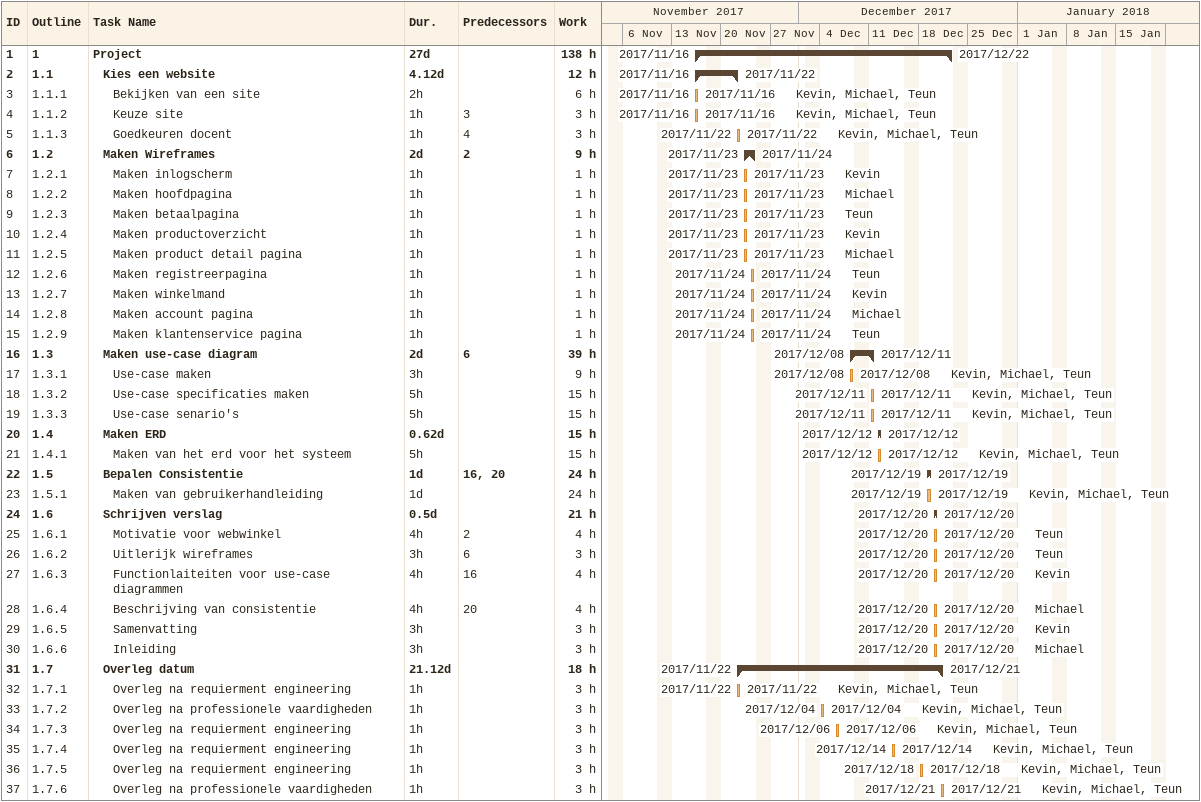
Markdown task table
| ID | WBS | Task | Duration | Start | Finish | Predecessors | Resources | Work (h) |
|---|---|---|---|---|---|---|---|---|
| 1 | 1 | **Project** | 27d | 2017-11-16 | 2017-12-22 |  |  | 138 |
| 2 | 1.1 | **Kies een website** | 4.12d | 2017-11-16 | 2017-11-22 |  |  | 12 |
| 3 | 1.1.1 | Bekijken van een site | 2h | 2017-11-16 | 2017-11-16 |  | Kevin, Michael, Teun | 6 |
| 4 | 1.1.2 | Keuze site | 1h | 2017-11-16 | 2017-11-16 | 3 | Kevin, Michael, Teun | 3 |
| 5 | 1.1.3 | Goedkeuren docent | 1h | 2017-11-22 | 2017-11-22 | 4 | Kevin, Michael, Teun | 3 |
| 6 | 1.2 | **Maken Wireframes** | 2d | 2017-11-23 | 2017-11-24 | 2 |  | 9 |
| 7 | 1.2.1 | Maken inlogscherm | 1h | 2017-11-23 | 2017-11-23 |  | Kevin | 1 |
| 8 | 1.2.2 | Maken hoofdpagina | 1h | 2017-11-23 | 2017-11-23 |  | Michael | 1 |
| 9 | 1.2.3 | Maken betaalpagina | 1h | 2017-11-23 | 2017-11-23 |  | Teun | 1 |
| 10 | 1.2.4 | Maken productoverzicht | 1h | 2017-11-23 | 2017-11-23 |  | Kevin | 1 |
| 11 | 1.2.5 | Maken product detail pagina | 1h | 2017-11-23 | 2017-11-23 |  | Michael | 1 |
| 12 | 1.2.6 | Maken registreerpagina | 1h | 2017-11-24 | 2017-11-24 |  | Teun | 1 |
| 13 | 1.2.7 | Maken winkelmand | 1h | 2017-11-24 | 2017-11-24 |  | Kevin | 1 |
| 14 | 1.2.8 | Maken account pagina | 1h | 2017-11-24 | 2017-11-24 |  | Michael | 1 |
| 15 | 1.2.9 | Maken klantenservice pagina | 1h | 2017-11-24 | 2017-11-24 |  | Teun | 1 |
| 16 | 1.3 | **Maken use-case diagram** | 2d | 2017-12-08 | 2017-12-11 | 6 |  | 39 |
| 17 | 1.3.1 | Use-case maken | 3h | 2017-12-08 | 2017-12-08 |  | Kevin, Michael, Teun | 9 |
| 18 | 1.3.2 | Use-case specificaties maken | 5h | 2017-12-11 | 2017-12-11 |  | Kevin, Michael, Teun | 15 |
| 19 | 1.3.3 | Use-case senario's | 5h | 2017-12-11 | 2017-12-11 |  | Kevin, Michael, Teun | 15 |
| 20 | 1.4 | **Maken ERD** | 0.62d | 2017-12-12 | 2017-12-12 |  |  | 15 |
| 21 | 1.4.1 | Maken van het erd voor het systeem | 5h | 2017-12-12 | 2017-12-12 |  | Kevin, Michael, Teun | 15 |
| 22 | 1.5 | **Bepalen Consistentie** | 1d | 2017-12-19 | 2017-12-19 | 16, 20 |  | 24 |
| 23 | 1.5.1 | Maken van gebruikerhandleiding | 1d | 2017-12-19 | 2017-12-19 |  | Kevin, Michael, Teun | 24 |
| 24 | 1.6 | **Schrijven verslag** | 0.5d | 2017-12-20 | 2017-12-20 |  |  | 21 |
| 25 | 1.6.1 | Motivatie voor webwinkel | 4h | 2017-12-20 | 2017-12-20 | 2 | Teun | 4 |
| 26 | 1.6.2 | Uitlerijk wireframes | 3h | 2017-12-20 | 2017-12-20 | 6 | Teun | 3 |
| 27 | 1.6.3 | Functionlaiteiten voor use-case diagrammen | 4h | 2017-12-20 | 2017-12-20 | 16 | Kevin | 4 |
| 28 | 1.6.4 | Beschrijving van consistentie | 4h | 2017-12-20 | 2017-12-20 | 20 | Michael | 4 |
| 29 | 1.6.5 | Samenvatting | 3h | 2017-12-20 | 2017-12-20 |  | Kevin | 3 |
| 30 | 1.6.6 | Inleiding | 3h | 2017-12-20 | 2017-12-20 |  | Michael | 3 |
| 31 | 1.7 | **Overleg datum** | 21.12d | 2017-11-22 | 2017-12-21 |  |  | 18 |
| 32 | 1.7.1 | Overleg na requierment engineering | 1h | 2017-11-22 | 2017-11-22 |  | Kevin, Michael, Teun | 3 |
| 33 | 1.7.2 | Overleg na professionele vaardigheden | 1h | 2017-12-04 | 2017-12-04 |  | Kevin, Michael, Teun | 3 |
| 34 | 1.7.3 | Overleg na requierment engineering | 1h | 2017-12-06 | 2017-12-06 |  | Kevin, Michael, Teun | 3 |
| 35 | 1.7.4 | Overleg na requierment engineering | 1h | 2017-12-14 | 2017-12-14 |  | Kevin, Michael, Teun | 3 |
| 36 | 1.7.5 | Overleg na requierment engineering | 1h | 2017-12-18 | 2017-12-18 |  | Kevin, Michael, Teun | 3 |
| 37 | 1.7.6 | Overleg na professionele vaardigheden | 1h | 2017-12-21 | 2017-12-21 |  | Kevin, Michael, Teun | 3 |
